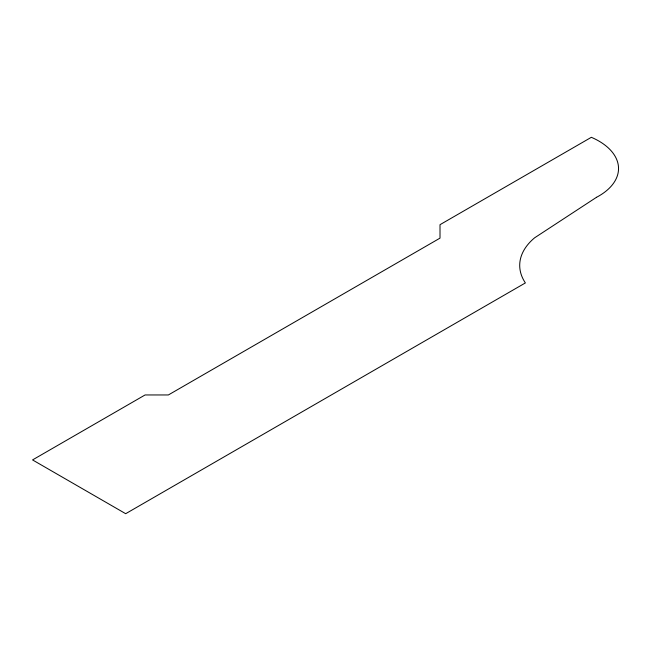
<?xml version="1.0" encoding="UTF-8"?>
<svg xmlns="http://www.w3.org/2000/svg" width="651" height="651" viewBox="0 0 651 651"><rect width="100%" height="100%" fill="white"/><g stroke="black" fill="none" stroke-linecap="round" stroke-linejoin="round"><path stroke-width="0.98" d="M596.495 197.31L534.609 237.818A84.093 48.556 0 0 0 525.381 282.933L125.684 513.696L32.55 459.923L145.083 394.954L168.373 394.954L440.011 238.128L440.011 224.685L591.352 137.304A67.403 38.914 0 0 1 596.495 197.31"/></g></svg>
